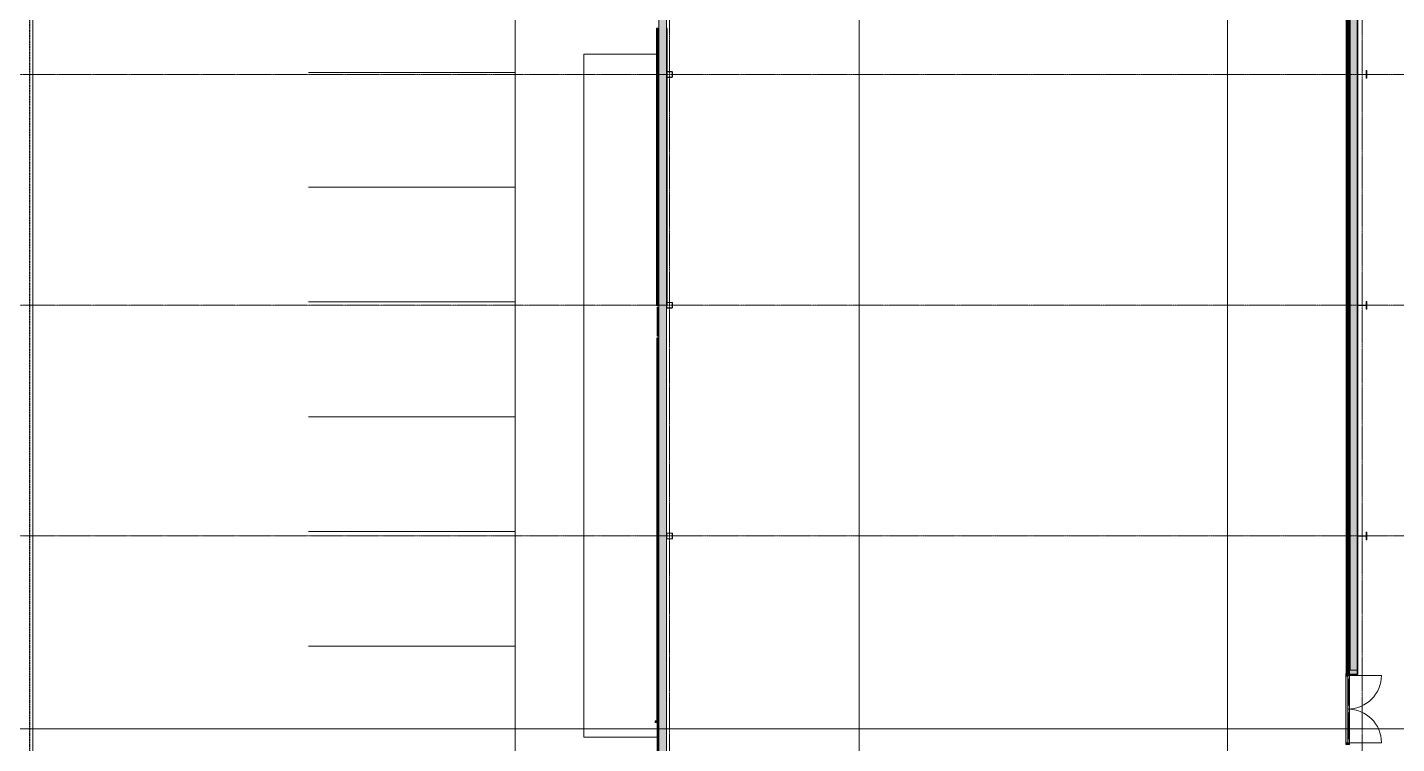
# Model space of a CAD drawing. Header units: inches. Extents: x 19712 to 27543, y -26063 to -18659.
# Drawn here: x 21402 to 22833, y -22326 to -21577 of the extents above; entities that cross this region are included whole.
import ezdxf

# ---------------------------------------------------------------- set-up
doc = ezdxf.new("R2010")
doc.units = ezdxf.units.IN
doc.header["$MEASUREMENT"] = 0
doc.linetypes.add('Grid Line 1_2_', pattern=[0.875, 0.5, -0.125, 0.125, -0.125])
doc.linetypes.add('Hidden', pattern=[0.28125, 0.1875, -0.09375])
for name, color, linetype, lineweight in [('A-DOOR', 31, 'Continuous', 9), ('A-GLAZ-CURT', 52, 'Continuous', 9), ('A-GLAZ-CWMG', 51, 'Continuous', 9), ('A-PROP-SBCK', 71, 'Hidden', 25), ('A-WALL', 113, 'Continuous', 9), ('A-WALL-PATT', 111, 'Continuous', 25), ('Conc', 7, 'Continuous', 9), ('EOP-PR', 4, 'Continuous', 9), ('G-ANNO-SYMB', 111, 'Continuous', 9), ('L-SITE-WALL', 31, 'Continuous', 9), ('PAINT', 190, 'Continuous', 9), ('S-BEAM', 12, 'Continuous', 9), ('S-COLS', 52, 'Continuous', 9), ('S-GRID', 1, 'Continuous', 9)]:
    doc.layers.add(name, color=color, linetype=linetype, lineweight=lineweight)
pattern_1 = [(45, (0, 0), (-25.342707, 25.342707), []), (45, (0, 38.4), (-25.342707, 25.342707), [])]
pattern_2 = [(0, (0, 0), (0, 32), []), (90, (0, 0), (-32, 2e-15), [])]

# ---------------------------------------------------------------- blocks, each defined once
blk = doc.blocks.new('Girt_C - 8_D-803273-Site Plan - Phase 1')
at = {"layer": 'S-BEAM'}
for points in [[(22061.6, -22786.2), (22061.8, -22786.2), (22061.8, -21134.6), (22061.6, -21134.6), (22061.6, -22773.6)], [(22069.5, -22786.2), (22069.5, -21134.6), (22061.8, -21134.6), (22061.8, -22786.2)], [(22069.6, -22786.2), (22069.6, -22786.2), (22069.6, -21134.6), (22069.5, -21134.6), (22069.5, -22786.2)]]:
    blk.add_hatch(color=256, dxfattribs=at).paths.add_polyline_path(points, flags=0)
for p, q in [((22061.6, -21134.6), (22061.6, -22786.2)), ((22061.6, -21134.6), (22061.8, -21134.6)), ((22061.8, -21134.6), (22069.5, -21134.6)), ((22069.5, -21134.6), (22069.6, -21134.6)), ((22069.6, -22540.5), (22069.6, -21134.6)), ((22069.6, -22781.8), (22069.6, -22545.6)), ((22061.8, -22786.2), (22061.6, -22786.2)), ((22069.5, -22786.2), (22061.8, -22786.2)), ((22069.6, -22786.2), (22069.5, -22786.2))]:
    blk.add_line(p, q, dxfattribs=at)
blk = doc.blocks.new('Girt_Z - 8_D-841743-Site Plan - Phase 1')
at = {"layer": 'S-BEAM'}
for points in [[(22784.1, -22249.1), (22784.1, -21389.5), (22783.5, -21389.5), (22783.5, -22249.1)], [(22784.2, -22249.1), (22791.3, -22249.1), (22791.3, -21389.5), (22784.2, -21389.5), (22784.2, -22115.6)], [(22791.5, -22249.1), (22791.5, -21389.5), (22791.3, -21389.5), (22791.3, -22249.1), (22791.5, -22249.1)]]:
    blk.add_hatch(color=256, dxfattribs=at).paths.add_polyline_path(points, flags=0)
for p, q in [((22783.5, -21389.5), (22784.1, -21389.5)), ((22783.5, -21389.5), (22783.5, -22249.1)), ((22784.1, -21389.5), (22784.2, -21389.5)), ((22784.1, -21389.5), (22784.1, -22249.1)), ((22784.2, -21389.5), (22791.3, -21389.5)), ((22784.2, -21389.5), (22784.2, -22249.1)), ((22791.3, -21389.5), (22791.5, -21389.5)), ((22791.5, -22249.1), (22791.5, -21389.5)), ((22784.1, -22249.1), (22783.5, -22249.1)), ((22784.2, -22249.1), (22784.1, -22249.1)), ((22791.3, -22249.1), (22784.2, -22249.1)), ((22791.5, -22249.1), (22791.3, -22249.1))]:
    blk.add_line(p, q, dxfattribs=at)
blk = doc.blocks.new('System Panel - Glazed-827491-Site Plan - Phase 1')
at = {"layer": 'A-GLAZ-CURT', "transparency": 33554649}
blk.add_hatch(color=256, dxfattribs=at).paths.add_polyline_path([(-15.1, -1.3), (15.1, -1.3), (15.1, -0.3), (-15.1, -0.3)], flags=0)
at = {"layer": 'A-GLAZ-CURT'}
for p, q in [((15.1, -0.3), (-15.1, -0.3)), ((-15.1, -0.3), (-15.1, -1.3)), ((-15.1, -1.3), (-15.1, -0.3)), ((15.1, -0.3), (-15.1, -0.3)), ((-15.1, -1.3), (15.1, -1.3)), ((-15.1, -1.3), (15.1, -1.3)), ((15.1, -1.3), (15.1, -0.3)), ((15.1, -0.3), (15.1, -1.3))]:
    blk.add_line(p, q, dxfattribs=at)
blk = doc.blocks.new('Rectangular Mullion - Rectangular Mullion 1-827436-Site Plan - Phase 1')
at = {"layer": 'A-GLAZ-CWMG'}
blk.add_hatch(color=256, dxfattribs=at).paths.add_polyline_path([(-2, -2), (-2, 2), (0, 2), (0, -2)], flags=0)
at = {"layer": 'A-GLAZ-CWMG', "lineweight": 13}
for p, q in [((-2, 2), (0, 2)), ((-2, -2), (-2, 2)), ((0, 2), (0, -2)), ((0, -2), (-2, -2))]:
    blk.add_line(p, q, dxfattribs=at)
blk = doc.blocks.new('System Panel - Glazed-V45-Site Plan - Phase 1')
at = {"layer": 'A-GLAZ-CURT', "transparency": 33554649}
blk.add_hatch(color=256, dxfattribs=at).paths.add_polyline_path([(-15.1, -1.3), (15.1, -1.3), (15.1, -0.3), (-15.1, -0.3)], flags=0)
at = {"layer": 'A-GLAZ-CURT'}
for p, q in [((15.1, -0.3), (-15.1, -0.3)), ((-15.1, -0.3), (-15.1, -1.3)), ((-15.1, -1.3), (-15.1, -0.3)), ((15.1, -0.3), (-15.1, -0.3)), ((-15.1, -1.3), (15.1, -1.3)), ((-15.1, -1.3), (15.1, -1.3)), ((15.1, -1.3), (15.1, -0.3)), ((15.1, -0.3), (15.1, -1.3))]:
    blk.add_line(p, q, dxfattribs=at)
blk = doc.blocks.new('Door_Single_Storefront - one-815663-Site Plan - Phase 1')
at = {"layer": 'A-DOOR'}
h = blk.add_hatch(color=256, dxfattribs=at)
h.paths.add_polyline_path([(-17.59375, -0.25), (-17.59375, -2), (-13.59375, -2), (-13.59375, -0.25)], flags=0)
h.paths.add_polyline_path([(13.59375, -2), (17.59375, -2), (17.59375, -0.25), (13.59375, -0.25)], flags=0)
h = blk.add_hatch(color=256, dxfattribs=at)
h.paths.add_polyline_path([(-13.59375, -0.25), (-13.59375, -0.75), (13.59375, -0.75), (13.59375, -0.25)], flags=0)
h.paths.add_polyline_path([(-13.59375, -2), (13.59375, -2), (13.59375, -1.5), (-13.59375, -1.5)], flags=0)
blk.add_hatch(color=256, dxfattribs=at).paths.add_polyline_path([(-13.59375, -1.5), (13.59375, -1.5), (13.59375, -0.75), (-13.59375, -0.75)], flags=0)
for p, q in [((-17.59375, -35.1875), (-17.59375, 0)), ((-17.59375, -2), (-17.59375, -0.25)), ((-17.59375, -0.25), (-13.59375, -0.25)), ((-13.59375, -2), (-17.59375, -2)), ((-13.59375, -0.25), (-13.59375, -2)), ((13.59375, -0.25), (-13.59375, -0.25)), ((-13.59375, -1.5), (-13.59375, -0.75)), ((-13.59375, -0.75), (13.59375, -0.75)), ((13.59375, -1.5), (-13.59375, -1.5)), ((-13.59375, -2), (13.59375, -2)), ((13.59375, -2), (13.59375, -0.25)), ((13.59375, -0.25), (17.59375, -0.25)), ((13.59375, -0.75), (13.59375, -1.5)), ((17.59375, -2), (13.59375, -2)), ((17.59375, -0.25), (17.59375, -2))]:
    blk.add_line(p, q, dxfattribs=at)
blk.add_arc((-17.59375, 0), 35.1875, 270, 0, dxfattribs=at)
blk = doc.blocks.new('Door_Single_Storefront - one-824383-Site Plan - Phase 1')
at = {"layer": 'A-DOOR'}
h = blk.add_hatch(color=256, dxfattribs=at)
h.paths.add_polyline_path([(17.59375, 2), (13.59375, 2), (13.59375, 0.25), (17.59375, 0.25)], flags=0)
h.paths.add_polyline_path([(-13.59375, 0.25), (-13.59375, 2), (-17.59375, 2), (-17.59375, 0.25)], flags=0)
h = blk.add_hatch(color=256, dxfattribs=at)
h.paths.add_polyline_path([(13.59375, 0.75), (-13.59375, 0.75), (-13.59375, 0.25), (13.59375, 0.25)], flags=0)
h.paths.add_polyline_path([(13.59375, 2), (-13.59375, 2), (-13.59375, 1.5), (13.59375, 1.5)], flags=0)
blk.add_hatch(color=256, dxfattribs=at).paths.add_polyline_path([(13.59375, 1.5), (-13.59375, 1.5), (-13.59375, 0.75), (13.59375, 0.75)], flags=0)
for p, q in [((-17.59375, 35.1875), (-17.59375, 0)), ((-13.59375, 2), (-17.59375, 2)), ((-17.59375, 2), (-17.59375, 0.25)), ((-17.59375, 0.25), (-13.59375, 0.25)), ((-13.59375, 0.25), (-13.59375, 2)), ((-13.59375, 2), (13.59375, 2)), ((13.59375, 1.5), (-13.59375, 1.5)), ((-13.59375, 1.5), (-13.59375, 0.75)), ((-13.59375, 0.75), (13.59375, 0.75)), ((13.59375, 0.25), (-13.59375, 0.25)), ((17.59375, 2), (13.59375, 2)), ((13.59375, 2), (13.59375, 0.25)), ((13.59375, 0.75), (13.59375, 1.5)), ((13.59375, 0.25), (17.59375, 0.25)), ((17.59375, 0.25), (17.59375, 2))]:
    blk.add_line(p, q, dxfattribs=at)
blk.add_arc((-17.59375, 0), 35.1875, 360, 90, dxfattribs=at)
blk = doc.blocks.new('Rectangular Mullion - Rectangular Mullion 1-769212-Site Plan - Phase 1')
at = {"layer": 'A-GLAZ-CWMG'}
blk.add_hatch(color=256, dxfattribs=at).paths.add_polyline_path([(22173, -22615.4), (22173, -22580.2), (22170.8, -22580.2), (22170.8, -22615.4)], flags=0)
blk.add_line((22173, -22615.4), (22173, -22580.2), dxfattribs=at)
blk = doc.blocks.new('Rectangular Mullion - Rectangular Mullion 1-824384-Site Plan - Phase 1')
at = {"layer": 'A-GLAZ-CWMG'}
h = blk.add_hatch(color=256, dxfattribs=at)
h.paths.add_polyline_path([(22780, -22289.7), (22781.8, -22289.7), (22781.8, -22255.4), (22779.5, -22255.4), (22779.5, -22289.7), (22780, -22289.7)], flags=0)
h.paths.add_polyline_path([(22779.5, -22253.4), (22780, -22253.4), (22780, -22252.5), (22779.5, -22252.5)], flags=0)
for p, q in [((22779.5, -22252.5), (22780, -22252.5)), ((22779.5, -22252.5), (22779.5, -22253.4)), ((22779.5, -22255.4), (22779.5, -22289.7))]:
    blk.add_line(p, q, dxfattribs=at)
blk = doc.blocks.new('Rectangular Mullion - Rectangular Mullion 1-824385-Site Plan - Phase 1')
at = {"layer": 'A-GLAZ-CWMG'}
blk.add_hatch(color=256, dxfattribs=at).paths.add_polyline_path([(-2, -2), (-2, 0.2), (-1.1, 0.2), (-1.1, 2), (0, 2), (0, -2), (-1.1, -2)], flags=0)
at = {"layer": 'A-GLAZ-CWMG', "lineweight": 13}
for p, q in [((-2, -2), (-2, 0.2)), ((-1.1, 2), (0, 2)), ((0, 2), (0, -2)), ((0, -2), (-2, -2))]:
    blk.add_line(p, q, dxfattribs=at)
blk = doc.blocks.new('Rectangular Mullion - Rectangular Mullion 1-V47-Site Plan - Phase 1')
at = {"layer": 'A-GLAZ-CWMG'}
blk.add_hatch(color=256, dxfattribs=at).paths.add_polyline_path([(-1, -0.6), (-1, 2), (1, 2), (1, -2), (-1, -2)], flags=0)
at = {"layer": 'A-GLAZ-CWMG', "lineweight": 13}
for p, q in [((-1, 2), (1, 2)), ((-1, -2), (-1, 2)), ((1, 0.3), (1, -2)), ((1, -2), (-1, -2))]:
    blk.add_line(p, q, dxfattribs=at)

msp = doc.modelspace()

# ---------------------------------------------------------------- hatches: boundary and pattern name
at = {"layer": 'A-WALL', "transparency": 33554649}
msp.add_hatch(color=256, dxfattribs=at).paths.add_polyline_path([(22060.9, -22301.6), (22060.9, -21902), (22059.4, -21902), (22059.4, -22301.6)], flags=0)
at = {"layer": 'A-WALL-PATT', "lineweight": 9}
h = msp.add_hatch(dxfattribs=at)
h.set_pattern_fill('FP_8', color=256, style=0, pattern_type=2)
h.set_pattern_definition(pattern_2)
h.paths.add_polyline_path([(22782.8, -22253.4), (22782.8, -21414.1), (22781.8, -21414.1), (22781.8, -22253.4)], flags=0)
h.paths.add_polyline_path([(22782.8, -21409.1), (22782.8, -21368.7), (22781.8, -21368.7), (22781.8, -21409.1)], flags=0)
h.paths.add_polyline_path([(22781.8, -21336.7), (22782.8, -21336.7), (22782.8, -21293.7), (22781.8, -21293.7)], flags=0)
h.paths.add_polyline_path([(22781.8, -21235.2), (22782.8, -21235.2), (22782.8, -21192.2), (22781.8, -21192.2)], flags=0)
h.paths.add_polyline_path([(22781.8, -21160.2), (22782.8, -21160.2), (22782.8, -21124.1), (22781.8, -21124.1), (22781.8, -21128.7)], flags=0)
h = msp.add_hatch(dxfattribs=at)
h.set_pattern_fill('FP_8', color=256, style=0, pattern_type=2)
h.set_pattern_definition(pattern_2)
h.paths.add_polyline_path([(22060.9, -21867.4), (22060.9, -21578.2), (22060.1, -21578.2), (22060.1, -21867.4)], flags=0)
at = {"layer": 'L-SITE-WALL'}
h = msp.add_hatch(color=256, dxfattribs=at)
h.paths.add_polyline_path([(22780, -22253.4), (22781, -22253.4), (22781, -21414.1), (22780, -21414.1), (22780, -22115.6)], flags=0)
h.paths.add_polyline_path([(22781, -21409.1), (22781, -21368.7), (22780, -21368.7), (22780, -21409.1)], flags=0)
h.paths.add_polyline_path([(22781, -21336.7), (22781, -21293.7), (22780, -21293.7), (22780, -21336.7)], flags=0)
h.paths.add_polyline_path([(22780, -21235.2), (22781, -21235.2), (22781, -21192.2), (22780, -21192.2)], flags=0)
h.paths.add_polyline_path([(22781, -21160.2), (22781, -21122.3), (22780, -21122.3), (22780, -21160.2)], flags=0)
h = msp.add_hatch(color=256, dxfattribs=at)
h.paths.add_polyline_path([(22781.8, -22253.4), (22781.8, -21414.1), (22781, -21414.1), (22781, -22253.4)], flags=0)
h.paths.add_polyline_path([(22781.8, -21409.1), (22781.8, -21368.7), (22781, -21368.7), (22781, -21409.1)], flags=0)
h.paths.add_polyline_path([(22781, -21336.7), (22781.8, -21336.7), (22781.8, -21293.7), (22781, -21293.7)], flags=0)
h.paths.add_polyline_path([(22781, -21235.2), (22781.8, -21235.2), (22781.8, -21192.2), (22781, -21192.2)], flags=0)
h.paths.add_polyline_path([(22781, -21160.2), (22781.8, -21160.2), (22781.8, -21123.3), (22781, -21123.3), (22781, -21128.7)], flags=0)
h = msp.add_hatch(color=256, dxfattribs=at)
h.paths.add_polyline_path([(22783.5, -22253.4), (22783.5, -21414.1), (22782.8, -21414.1), (22782.8, -22253.4)], flags=0)
h.paths.add_polyline_path([(22783.5, -21409.1), (22783.5, -21368.7), (22782.8, -21368.7), (22782.8, -21409.1)], flags=0)
h.paths.add_polyline_path([(22783.5, -21336.7), (22783.5, -21293.7), (22782.8, -21293.7), (22782.8, -21336.7)], flags=0)
h.paths.add_polyline_path([(22783.5, -21235.2), (22783.5, -21192.2), (22782.8, -21192.2), (22782.8, -21235.2)], flags=0)
h.paths.add_polyline_path([(22783.5, -21160.2), (22783.5, -21125.1), (22782.8, -21125.1), (22782.8, -21160.2)], flags=0)
h = msp.add_hatch(color=256, dxfattribs=at)
h.paths.add_polyline_path([(22791.5, -22253.4), (22791.5, -22253.4), (22791.5, -22249.1), (22783.5, -22249.1), (22783.6, -22253.4), (22791.3, -22253.4)], flags=0)
h.paths.add_polyline_path([(22783.6, -21389.5), (22791.5, -21389.5), (22791.5, -21368.7), (22783.5, -21368.7), (22783.5, -21389.5)], flags=0)
h.paths.add_polyline_path([(22791.5, -21336.7), (22791.5, -21288.7), (22783.5, -21288.7), (22783.5, -21336.7)], flags=0)
h.paths.add_polyline_path([(22791.5, -21240.2), (22791.5, -21192.2), (22783.5, -21192.2), (22783.5, -21240.2)], flags=0)
h.paths.add_polyline_path([(22783.5, -21160.2), (22791.5, -21160.2), (22791.5, -21133.8), (22787.5, -21133.7), (22787.5, -21125.8), (22783.5, -21125.8), (22783.5, -21133.8)], flags=0)
h = msp.add_hatch(color=256, dxfattribs=at)
h.paths.add_polyline_path([(22791.5, -22253.4), (22792.1, -22253.4), (22792.1, -21368.7), (22791.5, -21368.7), (22791.5, -22249.1)], flags=0)
h.paths.add_polyline_path([(22792.1, -21336.7), (22792.1, -21288.7), (22791.5, -21288.7), (22791.5, -21336.7)], flags=0)
h.paths.add_polyline_path([(22792.1, -21240.2), (22792.1, -21192.2), (22791.5, -21192.2), (22791.5, -21240.2)], flags=0)
h.paths.add_polyline_path([(22792.1, -21160.2), (22792.1, -21133.8), (22791.5, -21133.8), (22791.5, -21160.2)], flags=0)
for points in [[(22059, -21867.4), (22059.3, -21867.4), (22059.3, -21578.2), (22059, -21578.2), (22059, -21677)], [(22060.1, -21867.4), (22060.1, -21578.2), (22059.3, -21578.2), (22059.3, -21867.4)], [(22061.6, -21867.4), (22061.6, -21578.2), (22060.9, -21578.2), (22060.9, -21867.4)], [(22070.3, -21867.4), (22070.3, -21578.2), (22069.6, -21578.2), (22069.6, -21867.4)]]:
    msp.add_hatch(color=256, dxfattribs=at).paths.add_polyline_path(points, flags=0)
at = {"layer": 'S-COLS'}
h = msp.add_hatch(dxfattribs=at)
h.set_pattern_fill('FP_1', color=256, style=0, pattern_type=2)
h.set_pattern_definition(pattern_1)
h.paths.add_polyline_path([(22075.2, -21629.3), (22075.5, -21629.2), (22075.6, -21628.8), (22075.3, -21629)], flags=0)
h.paths.add_polyline_path([(22070.1, -21629.3), (22075.2, -21629.3), (22075.2, -21629.1), (22070.1, -21629.1)], flags=0)
h.paths.add_polyline_path([(22070.1, -21629.3), (22069.9, -21629), (22069.6, -21628.8), (22069.8, -21629.2)], flags=0)
h.paths.add_polyline_path([(22075.6, -21623.8), (22075.5, -21623.4), (22075.2, -21623.3), (22075.3, -21623.6)], flags=0)
h.paths.add_polyline_path([(22075.6, -21628.8), (22075.6, -21623.8), (22075.4, -21623.8), (22075.4, -21628.8)], flags=0)
h.paths.add_polyline_path([(22069.6, -21623.8), (22069.9, -21623.6), (22070.1, -21623.3), (22069.8, -21623.4)], flags=0)
h.paths.add_polyline_path([(22069.9, -21628.8), (22069.9, -21623.8), (22069.6, -21623.8), (22069.6, -21628.8)], flags=0)
h.paths.add_polyline_path([(22070.1, -21623.5), (22075.2, -21623.5), (22075.2, -21623.3), (22070.1, -21623.3)], flags=0)
h = msp.add_hatch(dxfattribs=at)
h.set_pattern_fill('FP_1', color=256, style=0, pattern_type=2)
h.set_pattern_definition(pattern_1)
h.paths.add_polyline_path([(22075.2, -21870.6), (22075.5, -21870.4), (22075.6, -21870.1), (22075.3, -21870.3)], flags=0)
h.paths.add_polyline_path([(22070.1, -21870.6), (22075.2, -21870.6), (22075.2, -21870.3), (22070.1, -21870.3)], flags=0)
h.paths.add_polyline_path([(22070.1, -21870.6), (22069.9, -21870.3), (22069.6, -21870.1), (22069.8, -21870.4)], flags=0)
h.paths.add_polyline_path([(22069.6, -21865), (22069.9, -21864.9), (22070.1, -21864.6), (22069.8, -21864.7)], flags=0)
h.paths.add_polyline_path([(22069.9, -21870.1), (22069.9, -21865), (22069.6, -21865), (22069.6, -21870.1)], flags=0)
h.paths.add_polyline_path([(22075.6, -21865), (22075.5, -21864.7), (22075.2, -21864.6), (22075.3, -21864.9)], flags=0)
h.paths.add_polyline_path([(22075.6, -21870.1), (22075.6, -21865), (22075.4, -21865), (22075.4, -21870.1)], flags=0)
h.paths.add_polyline_path([(22070.1, -21864.8), (22075.2, -21864.8), (22075.2, -21864.6), (22070.1, -21864.6)], flags=0)
h = msp.add_hatch(dxfattribs=at)
h.set_pattern_fill('FP_1', color=256, style=0, pattern_type=2)
h.set_pattern_definition(pattern_1)
h.paths.add_polyline_path([(22801.3, -21871.5), (22801.3, -21863.6), (22800.8, -21863.6), (22800.8, -21866.7), (22800.6, -21867.2), (22800.1, -21867.4), (22792.6, -21867.4), (22792.2, -21867.2), (22792, -21866.7), (22792, -21863.6), (22791.5, -21863.6), (22791.5, -21871.5), (22792, -21871.5), (22792, -21868.4), (22792.2, -21867.9), (22792.6, -21867.7), (22800.1, -21867.7), (22800.6, -21867.9), (22800.8, -21868.4), (22800.8, -21871.5)], flags=0)
h = msp.add_hatch(dxfattribs=at)
h.set_pattern_fill('FP_1', color=256, style=0, pattern_type=2)
h.set_pattern_definition(pattern_1)
h.paths.add_polyline_path([(22801.3, -22112.8), (22801.3, -22104.8), (22800.8, -22104.8), (22800.8, -22108), (22800.6, -22108.5), (22800.1, -22108.7), (22792.6, -22108.7), (22792.2, -22108.5), (22792, -22108), (22792, -22104.8), (22791.5, -22104.8), (22791.5, -22112.8), (22792, -22112.8), (22792, -22109.6), (22792.2, -22109.1), (22792.6, -22108.9), (22800.1, -22108.9), (22800.6, -22109.1), (22800.8, -22109.6), (22800.8, -22112.8)], flags=0)

# ---------------------------------------------------------------- linework, layer by layer
at = {"layer": 'A-PROP-SBCK'}
msp.add_line((21404.2, -23401.3), (21404.2, -19438.2), dxfattribs=at)
at = {"layer": 'A-WALL'}
for p, q in [((22781, -21414.1), (22781, -22253.4)), ((22781.8, -21414.1), (22781.8, -22253.4)), ((22782.8, -21414.1), (22782.8, -22253.4)), ((22059.3, -21578.2), (22059.3, -21867.4)), ((22060.1, -21578.2), (22060.1, -21867.4)), ((22060.9, -21578.2), (22060.9, -21867.4)), ((22783.5, -22249.1), (22783.5, -22253.4)), ((22791.5, -22249.1), (22791.5, -22253.4))]:
    msp.add_line(p, q, dxfattribs=at)
at = {"layer": 'A-WALL', "lineweight": 25}
for p, q in [((22059.4, -21902), (22059.4, -22301.6)), ((22060.9, -21902), (22059.4, -21902)), ((22060.9, -22301.6), (22060.9, -21902)), ((22059.4, -22301.6), (22060.9, -22301.6))]:
    msp.add_line(p, q, dxfattribs=at)
at = {"layer": 'Conc'}
for p, q in [((21911.2, -22952.1), (21911.2, -19950.1)), ((21983.2, -21605.1), (22059, -21605.1)), ((21983.2, -21605.1), (21983.2, -22319.1)), ((21983.2, -22319.1), (22059.8, -22319.1)), ((22059.8, -22319.1), (22060.8, -22319.1)), ((22060.8, -22319.1), (22061.6, -22319.1))]:
    msp.add_line(p, q, dxfattribs=at)
at = {"layer": 'EOP-PR'}
msp.add_line((21407.2, -19909.2), (21407.2, -22923.5), dxfattribs=at)
at = {"layer": 'G-ANNO-SYMB'}
for p, q in [((22655.7, -20555.1), (22655.7, -23033.9)), ((22271, -20809.4), (22271, -23039)), ((27080.5, -22310.5), (20003.3, -22310.5))]:
    msp.add_line(p, q, dxfattribs=at)
at = {"layer": 'L-SITE-WALL', "lineweight": 25}
for p, q in [((22792.1, -22253.4), (22792.1, -21368.7)), ((22780, -21414.1), (22780, -22253.4)), ((22061.7, -21578.2), (22059, -21578.2)), ((22059, -21578.2), (22059, -21867.4)), ((22070.3, -21578.2), (22069.6, -21578.2)), ((22070.3, -21867.4), (22070.3, -21578.2)), ((22059, -21867.4), (22061.6, -21867.4)), ((22069.6, -21867.4), (22070.3, -21867.4)), ((22780, -22253.4), (22792.1, -22253.4))]:
    msp.add_line(p, q, dxfattribs=at)
at = {"layer": 'PAINT'}
for p, q in [((21695.2, -21624.1), (21911.2, -21624.1)), ((21695.2, -21744.1), (21911.2, -21744.1)), ((21695.2, -21864.1), (21911.2, -21864.1)), ((21695.2, -21984.1), (21911.2, -21984.1)), ((21695.2, -22104.1), (21911.2, -22104.1)), ((21695.2, -22224.1), (21911.2, -22224.1))]:
    msp.add_line(p, q, dxfattribs=at)
at = {"layer": 'S-BEAM'}
for p, q in [((22069.6, -22540.5), (22069.6, -21134.6)), ((22791.5, -22249.1), (22791.5, -21385.1))]:
    msp.add_line(p, q, dxfattribs=at)
at = {"layer": 'S-COLS', "lineweight": 15}
for p, q in [((22792, -21622.3), (22791.5, -21622.3)), ((22792, -21625.5), (22792, -21622.3)), ((22801.3, -21622.3), (22800.8, -21622.3)), ((22800.8, -21622.3), (22800.8, -21625.5)), ((22801.3, -21630.3), (22801.3, -21622.3)), ((22069.9, -21628.8), (22069.9, -21623.8)), ((22075.2, -21623.3), (22070.1, -21623.3)), ((22070.1, -21623.5), (22075.2, -21623.5)), ((22075.2, -21629.1), (22070.1, -21629.1)), ((22070.1, -21629.3), (22075.2, -21629.3)), ((22075.4, -21623.8), (22075.4, -21628.8)), ((22075.6, -21628.8), (22075.6, -21623.8)), ((22791.5, -21630.3), (22792, -21630.3)), ((22792, -21630.3), (22792, -21627.1)), ((22800.1, -21626.2), (22792.6, -21626.2)), ((22792.6, -21626.4), (22800.1, -21626.4)), ((22800.8, -21627.1), (22800.8, -21630.3)), ((22800.8, -21630.3), (22801.3, -21630.3)), ((22069.9, -21870.1), (22069.9, -21865)), ((22075.2, -21864.6), (22070.1, -21864.6)), ((22070.1, -21864.8), (22075.2, -21864.8)), ((22075.4, -21865), (22075.4, -21870.1)), ((22075.6, -21870.1), (22075.6, -21865)), ((22792, -21863.6), (22791.5, -21863.6)), ((22792, -21866.7), (22792, -21863.6)), ((22801.3, -21863.6), (22800.8, -21863.6)), ((22800.8, -21863.6), (22800.8, -21866.7)), ((22801.3, -21871.5), (22801.3, -21863.6)), ((22075.2, -21870.3), (22070.1, -21870.3)), ((22070.1, -21870.6), (22075.2, -21870.6)), ((22791.5, -21871.5), (22792, -21871.5)), ((22792, -21871.5), (22792, -21868.4)), ((22800.1, -21867.4), (22792.6, -21867.4)), ((22792.6, -21867.7), (22800.1, -21867.7)), ((22800.8, -21868.4), (22800.8, -21871.5)), ((22800.8, -21871.5), (22801.3, -21871.5)), ((22069.9, -22111.3), (22069.9, -22106.3)), ((22075.2, -22105.8), (22070.1, -22105.8)), ((22070.1, -22106), (22075.2, -22106)), ((22075.4, -22106.3), (22075.4, -22111.3)), ((22075.6, -22111.3), (22075.6, -22106.3)), ((22792, -22104.8), (22791.5, -22104.8)), ((22792, -22108), (22792, -22104.8)), ((22800.1, -22108.7), (22792.6, -22108.7)), ((22792.6, -22108.9), (22800.1, -22108.9)), ((22801.3, -22104.8), (22800.8, -22104.8)), ((22800.8, -22104.8), (22800.8, -22108)), ((22801.3, -22112.8), (22801.3, -22104.8)), ((22075.2, -22111.6), (22070.1, -22111.6)), ((22070.1, -22111.8), (22075.2, -22111.8)), ((22791.5, -22112.8), (22792, -22112.8)), ((22792, -22112.8), (22792, -22109.6)), ((22800.8, -22109.6), (22800.8, -22112.8)), ((22800.8, -22112.8), (22801.3, -22112.8))]:
    msp.add_line(p, q, dxfattribs=at)
for centre, radius, start, end in [((22070.1, -21623.8), 0.466, 90, 180), ((22070.1, -21628.8), 0.466, 180, 270), ((22070.1, -21623.8), 0.233, 90, 180), ((22070.1, -21628.8), 0.233, 180, 270), ((22075.2, -21623.8), 0.466, 0, 90), ((22075.2, -21623.8), 0.233, 0, 90), ((22075.2, -21628.8), 0.466, 270, 0), ((22075.2, -21628.8), 0.233, 270, 0), ((22792.6, -21625.5), 0.691, 180, 270), ((22792.6, -21627.1), 0.691, 90, 180), ((22800.1, -21625.5), 0.691, 270, 0), ((22800.1, -21627.1), 0.691, 0, 90), ((22070.1, -21865), 0.466, 90, 180), ((22070.1, -21865), 0.233, 90, 180), ((22075.2, -21865), 0.466, 0, 90), ((22075.2, -21865), 0.233, 0, 90), ((22070.1, -21870.1), 0.466, 180, 270), ((22070.1, -21870.1), 0.233, 180, 270), ((22075.2, -21870.1), 0.466, 270, 0), ((22075.2, -21870.1), 0.233, 270, 0), ((22792.6, -21866.7), 0.691, 180, 270), ((22792.6, -21868.4), 0.691, 90, 180), ((22800.1, -21866.7), 0.691, 270, 0), ((22800.1, -21868.4), 0.691, 0, 90), ((22070.1, -22106.3), 0.466, 90, 180), ((22070.1, -22106.3), 0.233, 90, 180), ((22075.2, -22106.3), 0.466, 0, 90), ((22075.2, -22106.3), 0.233, 0, 90), ((22792.6, -22108), 0.691, 180, 270), ((22792.6, -22109.6), 0.691, 90, 180), ((22800.1, -22108), 0.691, 270, 0), ((22800.1, -22109.6), 0.691, 0, 90), ((22070.1, -22111.3), 0.466, 180, 270), ((22070.1, -22111.3), 0.233, 180, 270), ((22075.2, -22111.3), 0.466, 270, 0), ((22075.2, -22111.3), 0.233, 270, 0)]:
    msp.add_arc(centre, radius, start, end, dxfattribs=at)
at = {"layer": 'S-GRID', "linetype": 'Grid Line 1_2_'}
for p, q in [((22072.6, -23874.7), (22072.6, -18787.2)), ((22796.4, -23874.7), (22796.4, -18787.2)), ((26875.5, -21626.3), (19849, -21626.3)), ((26875.5, -21867.6), (19849, -21867.6)), ((26875.5, -22108.8), (19849, -22108.8))]:
    msp.add_line(p, q, dxfattribs=at)

# ---------------------------------------------------------------- block references
at = {"layer": 'A-DOOR'}
for name, p, rotation in [('Door_Single_Storefront - one-824383-Site Plan - Phase 1', (22781.5, -22272.1), 269.9999999999933), ('Door_Single_Storefront - one-815663-Site Plan - Phase 1', (22781.5, -22307.3), 89.99999999999329)]:
    msp.add_blockref(name, p, dxfattribs=dict(at, rotation=rotation))
at = {"layer": 'A-GLAZ-CURT', "rotation": 89.99999999996432}
for name, p in [('System Panel - Glazed-V45-Site Plan - Phase 1', (22059.5, -21884.8)), ('System Panel - Glazed-827491-Site Plan - Phase 1', (22059.5, -22319.1))]:
    msp.add_blockref(name, p, dxfattribs=at)
at = {"layer": 'A-GLAZ-CWMG'}
msp.add_blockref('Rectangular Mullion - Rectangular Mullion 1-824384-Site Plan - Phase 1', (0, 0), dxfattribs=at)
at = {"layer": 'A-GLAZ-CWMG', "extrusion": (0, 0, -1)}
for name, p, rotation in [('Rectangular Mullion - Rectangular Mullion 1-824385-Site Plan - Phase 1', (-22781.5, -22253.4), 90.00000000000672), ('Rectangular Mullion - Rectangular Mullion 1-827436-Site Plan - Phase 1', (-22059.5, -22301.9), 90.00000000003568), ('Rectangular Mullion - Rectangular Mullion 1-V47-Site Plan - Phase 1', (-22781.5, -22325.9), 90.00000000000672)]:
    msp.add_blockref(name, p, dxfattribs=dict(at, rotation=rotation))
at = {"layer": 'A-GLAZ-CWMG', "rotation": 180}
msp.add_blockref('Rectangular Mullion - Rectangular Mullion 1-769212-Site Plan - Phase 1', (44952.5, -44905.1), dxfattribs=at)
at = {"layer": 'S-BEAM'}
for name in ['Girt_C - 8_D-803273-Site Plan - Phase 1', 'Girt_Z - 8_D-841743-Site Plan - Phase 1']:
    msp.add_blockref(name, (0, 0), dxfattribs=at)

doc.saveas('drawing.dxf')
